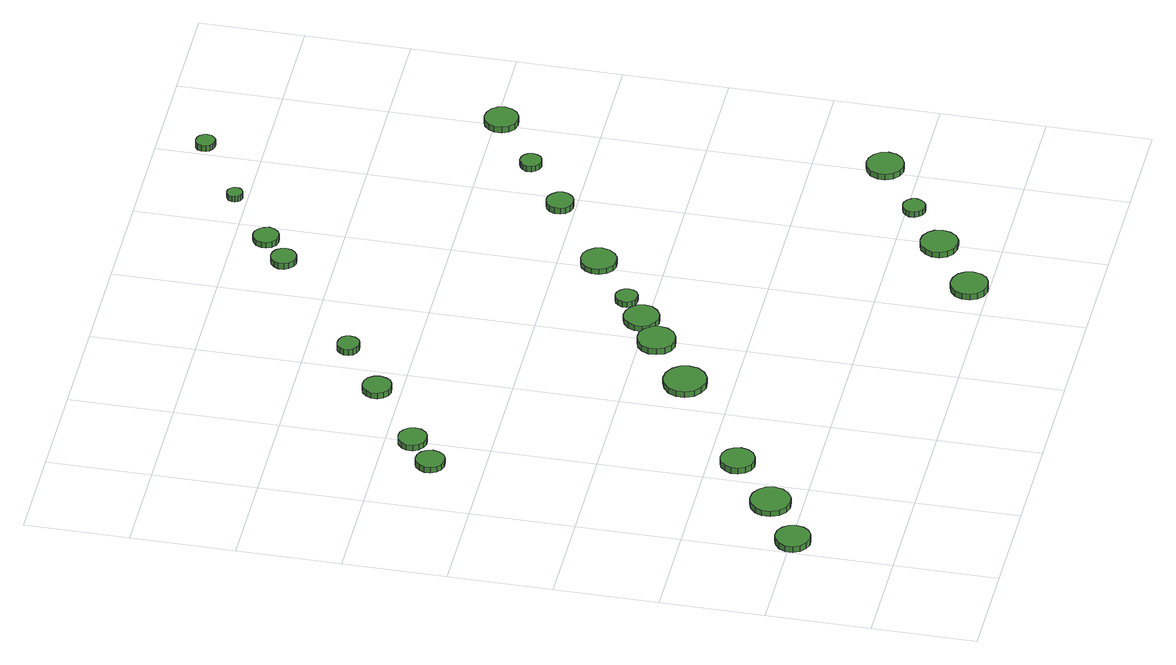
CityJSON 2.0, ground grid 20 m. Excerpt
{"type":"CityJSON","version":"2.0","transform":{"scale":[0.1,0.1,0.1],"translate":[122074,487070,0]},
"CityObjects":{
"tree1":{"type":"SolitaryVegetationObject","attributes":{"function":"something"},"geometry":[{"type":"MultiSurface","lod":"1","boundaries":[[[0,1,2,3,4,5,6,7,8,9,10,11,12,13,14]],[[15,16,17,18,19,20,21,22,23,24,25,26,27,28,29]],[[0,29,28,1]],[[1,28,27,2]],[[2,27,26,3]],[[3,26,25,4]],[[4,25,24,5]],[[5,24,23,6]],[[6,23,22,7]],[[7,22,21,8]],[[8,21,20,9]],[[9,20,19,10]],[[10,19,18,11]],[[11,18,17,12]],[[12,17,16,13]],[[13,16,15,14]],[[14,15,29,0]]]}]},
"tree2":{"type":"SolitaryVegetationObject","attributes":{"function":"something"},"geometry":[{"type":"MultiSurface","lod":"1","boundaries":[[[30,31,32,33,34,35,36,37,38,39,40,41,42,43,44]],[[45,46,47,48,49,50,51,52,53,54,55,56,57,58,59]],[[30,59,58,31]],[[31,58,57,32]],[[32,57,56,33]],[[33,56,55,34]],[[34,55,54,35]],[[35,54,53,36]],[[36,53,52,37]],[[37,52,51,38]],[[38,51,50,39]],[[39,50,49,40]],[[40,49,48,41]],[[41,48,47,42]],[[42,47,46,43]],[[43,46,45,44]],[[44,45,59,30]]]}]},
"tree3":{"type":"SolitaryVegetationObject","attributes":{"function":"something"},"geometry":[{"type":"MultiSurface","lod":"1","boundaries":[[[60,61,62,63,64,65,66,67,68,69,70,71,72,73,74]],[[75,76,77,78,79,80,81,82,83,84,85,86,87,88,89]],[[60,89,88,61]],[[61,88,87,62]],[[62,87,86,63]],[[63,86,85,64]],[[64,85,84,65]],[[65,84,83,66]],[[66,83,82,67]],[[67,82,81,68]],[[68,81,80,69]],[[69,80,79,70]],[[70,79,78,71]],[[71,78,77,72]],[[72,77,76,73]],[[73,76,75,74]],[[74,75,89,60]]]}]},
"tree4":{"type":"SolitaryVegetationObject","attributes":{"function":"something"},"geometry":[{"type":"MultiSurface","lod":"1","boundaries":[[[90,91,92,93,94,95,96,97,98,99,100,101,102,103,104]],[[105,106,107,108,109,110,111,112,113,114,115,116,117,118,119]],[[90,119,118,91]],[[91,118,117,92]],[[92,117,116,93]],[[93,116,115,94]],[[94,115,114,95]],[[95,114,113,96]],[[96,113,112,97]],[[97,112,111,98]],[[98,111,110,99]],[[99,110,109,100]],[[100,109,108,101]],[[101,108,107,102]],[[102,107,106,103]],[[103,106,105,104]],[[104,105,119,90]]]}]},
"tree5":{"type":"SolitaryVegetationObject","attributes":{"function":"something"},"geometry":[{"type":"MultiSurface","lod":"1","boundaries":[[[120,121,122,123,124,125,126,127,128,129,130,131,132,133,134]],[[135,136,137,138,139,140,141,142,143,144,145,146,147,148,149]],[[120,149,148,121]],[[121,148,147,122]],[[122,147,146,123]],[[123,146,145,124]],[[124,145,144,125]],[[125,144,143,126]],[[126,143,142,127]],[[127,142,141,128]],[[128,141,140,129]],[[129,140,139,130]],[[130,139,138,131]],[[131,138,137,132]],[[132,137,136,133]],[[133,136,135,134]],[[134,135,149,120]]]}]},
"tree6":{"type":"SolitaryVegetationObject","attributes":{"function":"something"},"geometry":[{"type":"MultiSurface","lod":"1","boundaries":[[[150,151,152,153,154,155,156,157,158,159,160,161,162,163,164]],[[165,166,167,168,169,170,171,172,173,174,175,176,177,178,179]],[[150,179,178,151]],[[151,178,177,152]],[[152,177,176,153]],[[153,176,175,154]],[[154,175,174,155]],[[155,174,173,156]],[[156,173,172,157]],[[157,172,171,158]],[[158,171,170,159]],[[159,170,169,160]],[[160,169,168,161]],[[161,168,167,162]],[[162,167,166,163]],[[163,166,165,164]],[[164,165,179,150]]]}]},
"tree7":{"type":"SolitaryVegetationObject","attributes":{"function":"something"},"geometry":[{"type":"MultiSurface","lod":"1","boundaries":[[[180,181,182,183,184,185,186,187,188,189,190,191,192,193,194]],[[195,196,197,198,199,200,201,202,203,204,205,206,207,208,209]],[[180,209,208,181]],[[181,208,207,182]],[[182,207,206,183]],[[183,206,205,184]],[[184,205,204,185]],[[185,204,203,186]],[[186,203,202,187]],[[187,202,201,188]],[[188,201,200,189]],[[189,200,199,190]],[[190,199,198,191]],[[191,198,197,192]],[[192,197,196,193]],[[193,196,195,194]],[[194,195,209,180]]]}]},
"tree8":{"type":"SolitaryVegetationObject","attributes":{"function":"something"},"geometry":[{"type":"MultiSurface","lod":"1","boundaries":[[[210,211,212,213,214,215,216,217,218,219,220,221,222,223,224]],[[225,226,227,228,229,230,231,232,233,234,235,236,237,238,239]],[[210,239,238,211]],[[211,238,237,212]],[[212,237,236,213]],[[213,236,235,214]],[[214,235,234,215]],[[215,234,233,216]],[[216,233,232,217]],[[217,232,231,218]],[[218,231,230,219]],[[219,230,229,220]],[[220,229,228,221]],[[221,228,227,222]],[[222,227,226,223]],[[223,226,225,224]],[[224,225,239,210]]]}]},
"tree9":{"type":"SolitaryVegetationObject","attributes":{"function":"something"},"geometry":[{"type":"MultiSurface","lod":"1","boundaries":[[[240,241,242,243,244,245,246,247,248,249,250,251,252,253,254]],[[255,256,257,258,259,260,261,262,263,264,265,266,267,268,269]],[[240,269,268,241]],[[241,268,267,242]],[[242,267,266,243]],[[243,266,265,244]],[[244,265,264,245]],[[245,264,263,246]],[[246,263,262,247]],[[247,262,261,248]],[[248,261,260,249]],[[249,260,259,250]],[[250,259,258,251]],[[251,258,257,252]],[[252,257,256,253]],[[253,256,255,254]],[[254,255,269,240]]]}]},
"tree10":{"type":"SolitaryVegetationObject","attributes":{"function":"something"},"geometry":[{"type":"MultiSurface","lod":"1","boundaries":[[[270,271,272,273,274,275,276,277,278,279,280,281,282,283,284]],[[285,286,287,288,289,290,291,292,293,294,295,296,297,298,299]],[[270,299,298,271]],[[271,298,297,272]],[[272,297,296,273]],[[273,296,295,274]],[[274,295,294,275]],[[275,294,293,276]],[[276,293,292,277]],[[277,292,291,278]],[[278,291,290,279]],[[279,290,289,280]],[[280,289,288,281]],[[281,288,287,282]],[[282,287,286,283]],[[283,286,285,284]],[[284,285,299,270]]]}]},
"tree11":{"type":"SolitaryVegetationObject","attributes":{"function":"something"},"geometry":[{"type":"MultiSurface","lod":"1","boundaries":[[[300,301,302,303,304,305,306,307,308,309,310,311,312,313,314]],[[315,316,317,318,319,320,321,322,323,324,325,326,327,328,329]],[[300,329,328,301]],[[301,328,327,302]],[[302,327,326,303]],[[303,326,325,304]],[[304,325,324,305]],[[305,324,323,306]],[[306,323,322,307]],[[307,322,321,308]],[[308,321,320,309]],[[309,320,319,310]],[[310,319,318,311]],[[311,318,317,312]],[[312,317,316,313]],[[313,316,315,314]],[[314,315,329,300]]]}]},
"tree12":{"type":"SolitaryVegetationObject","attributes":{"function":"something"},"geometry":[{"type":"MultiSurface","lod":"1","boundaries":[[[330,331,332,333,334,335,336,337,338,339,340,341,342,343,344]],[[345,346,347,348,349,350,351,352,353,354,355,356,357,358,359]],[[330,359,358,331]],[[331,358,357,332]],[[332,357,356,333]],[[333,356,355,334]],[[334,355,354,335]],[[335,354,353,336]],[[336,353,352,337]],[[337,352,351,338]],[[338,351,350,339]],[[339,350,349,340]],[[340,349,348,341]],[[341,348,347,342]],[[342,347,346,343]],[[343,346,345,344]],[[344,345,359,330]]]}]},
"tree13":{"type":"SolitaryVegetationObject","attributes":{"function":"something"},"geometry":[{"type":"MultiSurface","lod":"1","boundaries":[[[360,361,362,363,364,365,366,367,368,369,370,371,372,373,374]],[[375,376,377,378,379,380,381,382,383,384,385,386,387,388,389]],[[360,389,388,361]],[[361,388,387,362]],[[362,387,386,363]],[[363,386,385,364]],[[364,385,384,365]],[[365,384,383,366]],[[366,383,382,367]],[[367,382,381,368]],[[368,381,380,369]],[[369,380,379,370]],[[370,379,378,371]],[[371,378,377,372]],[[372,377,376,373]],[[373,376,375,374]],[[374,375,389,360]]]}]},
"tree14":{"type":"SolitaryVegetationObject","attributes":{"function":"something"},"geometry":[{"type":"MultiSurface","lod":"1","boundaries":[[[390,391,392,393,394,395,396,397,398,399,400,401,402,403,404]],[[405,406,407,408,409,410,411,412,413,414,415,416,417,418,419]],[[390,419,418,391]],[[391,418,417,392]],[[392,417,416,393]],[[393,416,415,394]],[[394,415,414,395]],[[395,414,413,396]],[[396,413,412,397]],[[397,412,411,398]],[[398,411,410,399]],[[399,410,409,400]],[[400,409,408,401]],[[401,408,407,402]],[[402,407,406,403]],[[403,406,405,404]],[[404,405,419,390]]]}]},
"tree15":{"type":"SolitaryVegetationObject","attributes":{"function":"something"},"geometry":[{"type":"MultiSurface","lod":"1","boundaries":[[[420,421,422,423,424,425,426,427,428,429,430,431,432,433,434]],[[435,436,437,438,439,440,441,442,443,444,445,446,447,448,449]],[[420,449,448,421]],[[421,448,447,422]],[[422,447,446,423]],[[423,446,445,424]],[[424,445,444,425]],[[425,444,443,426]],[[426,443,442,427]],[[427,442,441,428]],[[428,441,440,429]],[[429,440,439,430]],[[430,439,438,431]],[[431,438,437,432]],[[432,437,436,433]],[[433,436,435,434]],[[434,435,449,420]]]}]},
"tree16":{"type":"SolitaryVegetationObject","attributes":{"function":"something"},"geometry":[{"type":"MultiSurface","lod":"1","boundaries":[[[450,451,452,453,454,455,456,457,458,459,460,461,462,463,464]],[[465,466,467,468,469,470,471,472,473,474,475,476,477,478,479]],[[450,479,478,451]],[[451,478,477,452]],[[452,477,476,453]],[[453,476,475,454]],[[454,475,474,455]],[[455,474,473,456]],[[456,473,472,457]],[[457,472,471,458]],[[458,471,470,459]],[[459,470,469,460]],[[460,469,468,461]],[[461,468,467,462]],[[462,467,466,463]],[[463,466,465,464]],[[464,465,479,450]]]}]},
"tree17":{"type":"SolitaryVegetationObject","attributes":{"function":"something"},"geometry":[{"type":"MultiSurface","lod":"1","boundaries":[[[480,481,482,483,484,485,486,487,488,489,490,491,492,493,494]],[[495,496,497,498,499,500,501,502,503,504,505,506,507,508,509]],[[480,509,508,481]],[[481,508,507,482]],[[482,507,506,483]],[[483,506,505,484]],[[484,505,504,485]],[[485,504,503,486]],[[486,503,502,487]],[[487,502,501,488]],[[488,501,500,489]],[[489,500,499,490]],[[490,499,498,491]],[[491,498,497,492]],[[492,497,496,493]],[[493,496,495,494]],[[494,495,509,480]]]}]},
"tree18":{"type":"SolitaryVegetationObject","attributes":{"function":"something"},"geometry":[{"type":"MultiSurface","lod":"1","boundaries":[[[510,511,512,513,514,515,516,517,518,519,520,521,522,523,524]],[[525,526,527,528,529,530,531,532,533,534,535,536,537,538,539]],[[510,539,538,511]],[[511,538,537,512]],[[512,537,536,513]],[[513,536,535,514]],[[514,535,534,515]],[[515,534,533,516]],[[516,533,532,517]],[[517,532,531,518]],[[518,531,530,519]],[[519,530,529,520]],[[520,529,528,521]],[[521,528,527,522]],[[522,527,526,523]],[[523,526,525,524]],[[524,525,539,510]]]}]},
"tree19":{"type":"SolitaryVegetationObject","attributes":{"function":"something"},"geometry":[{"type":"MultiSurface","lod":"1","boundaries":[[[540,541,542,543,544,545,546,547,548,549,550,551,552,553,554]],[[555,556,557,558,559,560,561,562,563,564,565,566,567,568,569]],[[540,569,568,541]],[[541,568,567,542]],[[542,567,566,543]],[[543,566,565,544]],[[544,565,564,545]],[[545,564,563,546]],[[546,563,562,547]],[[547,562,561,548]],[[548,561,560,549]],[[549,560,559,550]],[[550,559,558,551]],[[551,558,557,552]],[[552,557,556,553]],[[553,556,555,554]],[[554,555,569,540]]]}]},
"tree20":{"type":"SolitaryVegetationObject","attributes":{"function":"something"},"geometry":[{"type":"MultiSurface","lod":"1","boundaries":[[[570,571,572,573,574,575,576,577,578,579,580,581,582,583,584]],[[585,586,587,588,589,590,591,592,593,594,595,596,597,598,599]],[[570,599,598,571]],[[571,598,597,572]],[[572,597,596,573]],[[573,596,595,574]],[[574,595,594,575]],[[575,594,593,576]],[[576,593,592,577]],[[577,592,591,578]],[[578,591,590,579]],[[579,590,589,580]],[[580,589,588,581]],[[581,588,587,582]],[[582,587,586,583]],[[583,586,585,584]],[[584,585,599,570]]]}]},
"tree21":{"type":"SolitaryVegetationObject","attributes":{"function":"something"},"geometry":[{"type":"MultiSurface","lod":"1","boundaries":[[[600,601,602,603,604,605,606,607,608,609,610,611,612,613,614]],[[615,616,617,618,619,620,621,622,623,624,625,626,627,628,629]],[[600,629,628,601]],[[601,628,627,602]],[[602,627,626,603]],[[603,626,625,604]],[[604,625,624,605]],[[605,624,623,606]],[[606,623,622,607]],[[607,622,621,608]],[[608,621,620,609]],[[609,620,619,610]],[[610,619,618,611]],[[611,618,617,612]],[[612,617,616,613]],[[613,616,615,614]],[[614,615,629,600]]]}]},
"tree22":{"type":"SolitaryVegetationObject","attributes":{"function":"something"},"geometry":[{"type":"MultiSurface","lod":"1","boundaries":[[[630,631,632,633,634,635,636,637,638,639,640,641,642,643,644]],[[645,646,647,648,649,650,651,652,653,654,655,656,657,658,659]],[[630,659,658,631]],[[631,658,657,632]],[[632,657,656,633]],[[633,656,655,634]],[[634,655,654,635]],[[635,654,653,636]],[[636,653,652,637]],[[637,652,651,638]],[[638,651,650,639]],[[639,650,649,640]],[[640,649,648,641]],[[641,648,647,642]],[[642,647,646,643]],[[643,646,645,644]],[[644,645,659,630]]]}]},
"tree23":{"type":"SolitaryVegetationObject","attributes":{"function":"something"},"geometry":[{"type":"MultiSurface","lod":"1","boundaries":[[[660,661,662,663,664,665,666,667,668,669,670,671,672,673,674]],[[675,676,677,678,679,680,681,682,683,684,685,686,687,688,689]],[[660,689,688,661]],[[661,688,687,662]],[[662,687,686,663]],[[663,686,685,664]],[[664,685,684,665]],[[665,684,683,666]],[[666,683,682,667]],[[667,682,681,668]],[[668,681,680,669]],[[669,680,679,670]],[[670,679,678,671]],[[671,678,677,672]],[[672,677,676,673]],[[673,676,675,674]],[[674,675,689,660]]]}]}
},
"vertices":[
[69,197,16],[66,211,16],[58,222,16],[46,229,16],[32,230,16],[19,226,16],[8,217,16],[2,204,16],[2,190,16],[8,177,16],[19,168,16],[32,163,16],[46,165,16],[58,172,16],[66,183,16],[66,183,3],[58,172,3],[46,165,3],[32,163,3],[19,168,3],[8,177,3],[2,190,3],[2,204,3],[8,217,3],[19,226,3],[32,230,3],[46,229,3],[58,222,3],[66,211,3],[69,197,3],
[178,261,16],[175,276,16],[165,289,16],[151,297,16],[135,299,16],[120,294,16],[108,283,16],[102,269,16],[102,253,16],[108,238,16],[120,227,16],[135,222,16],[151,224,16],[165,232,16],[175,245,16],[175,245,4],[165,232,4],[151,224,4],[135,222,4],[120,227,4],[108,238,4],[102,253,4],[102,269,4],[108,283,4],[120,294,4],[135,299,4],[151,297,4],[165,289,4],[175,276,4],[178,261,4],
[279,345,21],[276,358,21],[268,369,21],[256,376,21],[243,377,21],[230,373,21],[220,364,21],[214,351,21],[214,338,21],[220,325,21],[230,316,21],[243,312,21],[256,313,21],[268,320,21],[276,331,21],[276,331,8],[268,320,8],[256,313,8],[243,312,8],[230,316,8],[220,325,8],[214,338,8],[214,351,8],[220,364,8],[230,373,8],[243,377,8],[256,376,8],[268,369,8],[276,358,8],[279,345,8],
[162,902,17],[159,913,17],[153,922,17],[143,928,17],[131,929,17],[120,926,17],[112,918,17],[107,907,17],[107,896,17],[112,885,17],[120,878,17],[131,874,17],[143,875,17],[153,881,17],[159,890,17],[159,890,5],[153,881,5],[143,875,5],[131,874,5],[120,878,5],[112,885,5],[107,896,5],[107,907,5],[112,918,5],[120,926,5],[131,929,5],[143,928,5],[153,922,5],[159,913,5],[162,902,5],
[226,948,15],[224,959,15],[217,968,15],[207,974,15],[196,975,15],[185,972,15],[176,964,15],[171,954,15],[171,942,15],[176,932,15],[185,924,15],[196,921,15],[207,922,15],[217,927,15],[224,937,15],[224,937,3],[217,927,3],[207,922,3],[196,921,3],[185,924,3],[176,932,3],[171,942,3],[171,954,3],[176,964,3],[185,972,3],[196,975,3],[207,974,3],[217,968,3],[224,959,3],[226,948,3],
[516,491,16],[513,508,16],[503,521,16],[488,530,16],[471,532,16],[455,526,16],[442,515,16],[435,499,16],[435,483,16],[442,467,16],[455,456,16],[471,450,16],[488,452,16],[503,461,16],[513,474,16],[513,474,3],[503,461,3],[488,452,3],[471,450,3],[455,456,3],[442,467,3],[435,483,3],[435,499,3],[442,515,3],[455,526,3],[471,532,3],[488,530,3],[503,521,3],[513,508,3],[516,491,3],
[370,1045,16],[367,1056,16],[361,1065,16],[351,1071,16],[339,1072,16],[328,1069,16],[320,1061,16],[315,1051,16],[315,1039,16],[320,1029,16],[328,1021,16],[339,1017,16],[351,1019,16],[361,1024,16],[367,1034,16],[367,1034,4],[361,1024,4],[351,1019,4],[339,1017,4],[328,1021,4],[320,1029,4],[315,1039,4],[315,1051,4],[320,1061,4],[328,1069,4],[339,1072,4],[351,1071,4],[361,1065,4],[367,1056,4],[370,1045,4],
[628,569,15],[625,584,15],[616,596,15],[603,604,15],[588,605,15],[574,601,15],[563,591,15],[557,577,15],[557,562,15],[563,548,15],[574,538,15],[588,533,15],[603,535,15],[616,542,15],[625,555,15],[625,555,2],[616,542,2],[603,535,2],[588,533,2],[574,538,2],[563,548,2],[557,562,2],[557,577,2],[563,591,2],[574,601,2],[588,605,2],[603,604,2],[616,596,2],[625,584,2],[628,569,2],
[476,1122,20],[474,1131,20],[469,1138,20],[461,1142,20],[452,1143,20],[444,1141,20],[437,1135,20],[433,1126,20],[433,1118,20],[437,1109,20],[444,1104,20],[452,1101,20],[461,1102,20],[469,1106,20],[474,1113,20],[474,1113,7],[469,1106,7],[461,1102,7],[452,1101,7],[444,1104,7],[437,1109,7],[433,1118,7],[433,1126,7],[437,1135,7],[444,1141,7],[452,1143,7],[461,1142,7],[469,1138,7],[474,1131,7],[476,1122,7],
[688,610,15],[685,624,15],[676,635,15],[664,642,15],[650,644,15],[637,639,15],[627,630,15],[621,617,15],[621,603,15],[627,590,15],[637,581,15],[650,576,15],[664,578,15],[676,585,15],[685,596,15],[685,596,3],[676,585,3],[664,578,3],[650,576,3],[637,581,3],[627,590,3],[621,603,3],[621,617,3],[627,630,3],[637,639,3],[650,644,3],[664,642,3],[676,635,3],[685,624,3],[688,610,3],
[903,36,21],[900,50,21],[892,62,21],[879,69,21],[864,71,21],[850,66,21],[839,56,21],[833,43,21],[833,28,21],[839,15,21],[850,5,21],[864,0,21],[879,2,21],[892,9,21],[900,21,21],[900,21,8],[892,9,8],[879,2,8],[864,0,8],[850,5,8],[839,15,8],[833,28,8],[833,43,8],[839,56,8],[850,66,8],[864,71,8],[879,69,8],[892,62,8],[900,50,8],[903,36,8],
[731,650,15],[729,658,15],[724,665,15],[716,670,15],[708,671,15],[699,668,15],[693,662,15],[689,654,15],[689,645,15],[693,637,15],[699,631,15],[708,629,15],[716,629,15],[724,634,15],[729,641,15],[729,641,3],[724,634,3],[716,629,3],[708,629,3],[699,631,3],[693,637,3],[689,645,3],[689,654,3],[693,662,3],[699,668,3],[708,671,3],[716,670,3],[724,665,3],[729,658,3],[731,650,3],
[1022,117,19],[1019,132,19],[1011,143,19],[998,151,19],[983,152,19],[969,148,19],[958,138,19],[952,124,19],[952,110,19],[958,96,19],[969,86,19],[983,82,19],[998,83,19],[1011,91,19],[1019,103,19],[1019,103,7],[1011,91,7],[998,83,7],[983,82,7],[969,86,7],[958,96,7],[952,110,7],[952,124,7],[958,138,7],[969,148,7],[983,152,7],[998,151,7],[1011,143,7],[1019,132,7],[1022,117,7],
[846,724,15],[843,737,15],[834,749,15],[822,756,15],[808,757,15],[795,753,15],[785,743,15],[779,731,15],[779,717,15],[785,704,15],[795,694,15],[808,690,15],[822,691,15],[834,698,15],[843,710,15],[843,710,3],[834,698,3],[822,691,3],[808,690,3],[795,694,3],[785,704,3],[779,717,3],[779,731,3],[785,743,3],[795,753,3],[808,757,3],[822,756,3],[834,749,3],[843,737,3],[846,724,3],
[720,1294,20],[718,1304,20],[712,1312,20],[703,1317,20],[693,1318,20],[684,1315,20],[676,1308,20],[672,1299,20],[672,1289,20],[676,1280,20],[684,1273,20],[693,1270,20],[703,1271,20],[712,1276,20],[718,1284,20],[718,1284,7],[712,1276,7],[703,1271,7],[693,1270,7],[684,1273,7],[676,1280,7],[672,1289,7],[672,1299,7],[676,1308,7],[684,1315,7],[693,1318,7],[703,1317,7],[712,1312,7],[718,1304,7],[720,1294,7],
[1110,185,18],[1108,194,18],[1103,201,18],[1095,206,18],[1087,207,18],[1078,204,18],[1072,198,18],[1068,190,18],[1068,181,18],[1072,173,18],[1078,167,18],[1087,164,18],[1095,165,18],[1103,170,18],[1108,177,18],[1108,177,6],[1103,170,6],[1095,165,6],[1087,164,6],[1078,167,6],[1072,173,6],[1068,181,6],[1068,190,6],[1072,198,6],[1078,204,6],[1087,207,6],[1095,206,6],[1103,201,6],[1108,194,6],[1110,185,6],
[781,1339,18],[778,1349,18],[772,1357,18],[764,1363,18],[754,1364,18],[744,1360,18],[736,1354,18],[732,1344,18],[732,1334,18],[736,1325,18],[744,1318,18],[754,1315,18],[764,1316,18],[772,1321,18],[778,1329,18],[778,1329,6],[772,1321,6],[764,1316,6],[754,1315,6],[744,1318,6],[736,1325,6],[732,1334,6],[732,1344,6],[736,1354,6],[744,1360,6],[754,1364,6],[764,1363,6],[772,1357,6],[778,1349,6],[781,1339,6],
[1002,830,15],[1000,841,15],[993,849,15],[984,855,15],[973,856,15],[963,853,15],[955,845,15],[951,836,15],[951,825,15],[955,815,15],[963,808,15],[973,805,15],[984,806,15],[993,811,15],[1000,820,15],[1000,820,2],[993,811,2],[984,806,2],[973,805,2],[963,808,2],[955,815,2],[951,825,2],[951,836,2],[955,845,2],[963,853,2],[973,856,2],[984,855,2],[993,849,2],[1000,841,2],[1002,830,2],
[1243,265,17],[1240,279,17],[1231,291,17],[1218,298,17],[1204,300,17],[1190,295,17],[1179,286,17],[1173,272,17],[1173,257,17],[1179,244,17],[1190,234,17],[1204,229,17],[1218,231,17],[1231,238,17],[1240,250,17],[1240,250,5],[1231,238,5],[1218,231,5],[1204,229,5],[1190,234,5],[1179,244,5],[1173,257,5],[1173,272,5],[1179,286,5],[1190,295,5],[1204,300,5],[1218,298,5],[1231,291,5],[1240,279,5],[1243,265,5],
[889,1423,19],[888,1429,19],[884,1434,19],[879,1437,19],[873,1438,19],[867,1436,19],[862,1432,19],[860,1426,19],[860,1420,19],[862,1414,19],[867,1410,19],[873,1408,19],[879,1409,19],[884,1412,19],[888,1417,19],[888,1417,7],[884,1412,7],[879,1409,7],[873,1408,7],[867,1410,7],[862,1414,7],[860,1420,7],[860,1426,7],[862,1432,7],[867,1436,7],[873,1438,7],[879,1437,7],[884,1434,7],[888,1429,7],[889,1423,7],
[1109,909,15],[1107,917,15],[1102,924,15],[1095,928,15],[1086,929,15],[1078,926,15],[1072,921,15],[1068,913,15],[1068,904,15],[1072,897,15],[1078,891,15],[1086,888,15],[1095,889,15],[1102,893,15],[1107,900,15],[1107,900,3],[1102,893,3],[1095,889,3],[1086,888,3],[1078,891,3],[1072,897,3],[1068,904,3],[1068,913,3],[1072,921,3],[1078,926,3],[1086,929,3],[1095,928,3],[1102,924,3],[1107,917,3],[1109,909,3],
[1040,1509,19],[1039,1516,19],[1034,1522,19],[1028,1526,19],[1020,1527,19],[1013,1525,19],[1007,1520,19],[1004,1513,19],[1004,1505,19],[1007,1498,19],[1013,1493,19],[1020,1491,19],[1028,1491,19],[1034,1495,19],[1039,1501,19],[1039,1501,6],[1034,1495,6],[1028,1491,6],[1020,1491,6],[1013,1493,6],[1007,1498,6],[1004,1505,6],[1004,1513,6],[1007,1520,6],[1013,1525,6],[1020,1527,6],[1028,1526,6],[1034,1522,6],[1039,1516,6],[1040,1509,6],
[1242,989,14],[1239,1002,14],[1231,1013,14],[1220,1019,14],[1207,1021,14],[1194,1017,14],[1184,1008,14],[1179,996,14],[1179,982,14],[1184,970,14],[1194,961,14],[1207,957,14],[1220,959,14],[1231,965,14],[1239,976,14],[1239,976,1],[1231,965,1],[1220,959,1],[1207,957,1],[1194,961,1],[1184,970,1],[1179,982,1],[1179,996,1],[1184,1008,1],[1194,1017,1],[1207,1021,1],[1220,1019,1],[1231,1013,1],[1239,1002,1],[1242,989,1]
]}
